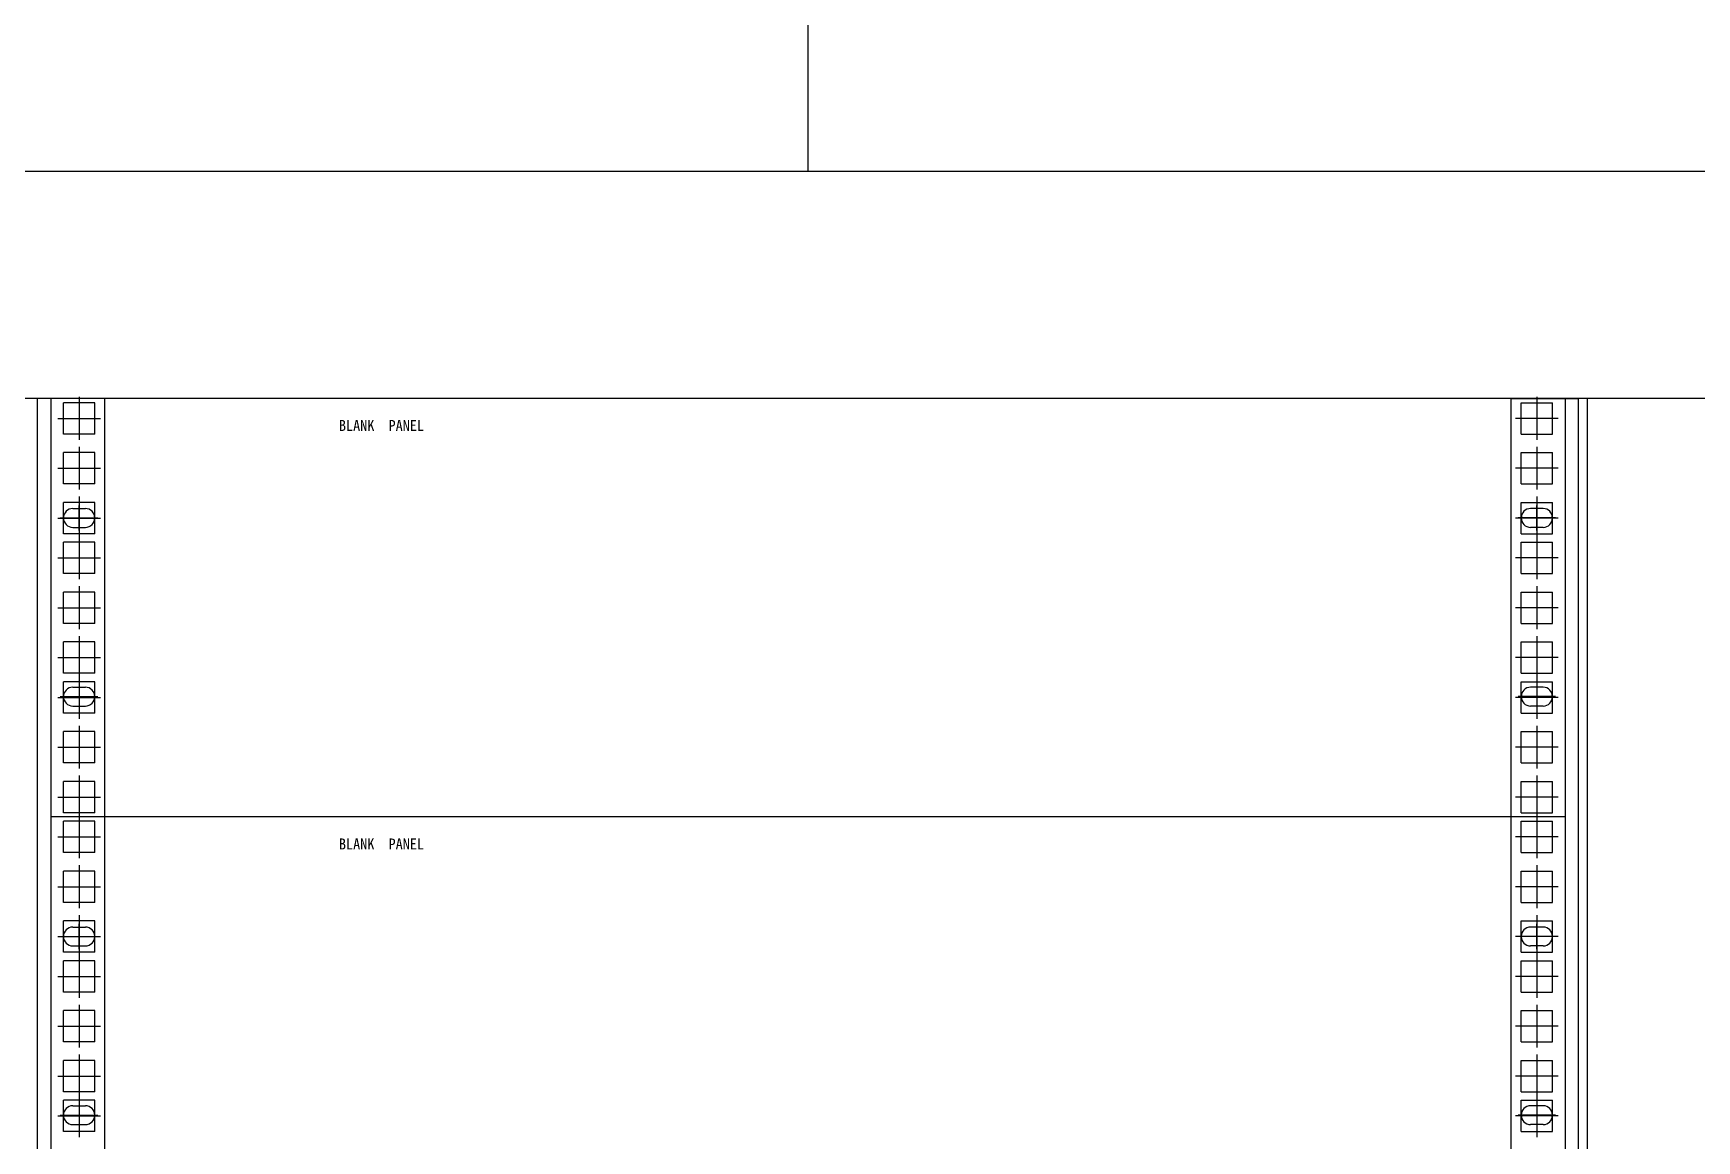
# Model space of a CAD drawing. Header units: millimetres. Extents: x 0 to 841, y 0 to 594.
# Drawn here: x 673.7 to 700.23, y 211.82 to 229.49 of the extents above; entities that cross this region are included whole.
import ezdxf

# ---------------------------------------------------------------- set-up
doc = ezdxf.new("R2010")
doc.units = ezdxf.units.MM
doc.header["$LTSCALE"] = 10
for name, color, linetype in [('LINE04', 4, 'Continuous'), ('LINE05', 2, 'Continuous'), ('LINE06', 9, 'Continuous')]:
    doc.layers.add(name, color=color, linetype=linetype)
doc.styles.get("Standard").update_dxf_attribs({"font": 'GulimChe.ttf'})

msp = doc.modelspace()

# ---------------------------------------------------------------- linework, layer by layer
at = {"layer": 'LINE04'}
msp.add_line((686.053, 252.286), (686.053, 227.286), dxfattribs=at)
at = {"layer": 'LINE05'}
for p, q in [((671.378, 227.286), (700.728, 227.286)), ((700.728, 223.661), (671.378, 223.661)), ((673.978, 223.667), (698.128, 223.667)), ((698.478, 223.661), (698.478, 123.536))]:
    msp.add_line(p, q, dxfattribs=at)
at = {"layer": 'LINE06'}
for p, q in [((673.766, 130.211), (673.766, 223.661)), ((674.836, 223.661), (673.766, 223.661)), ((673.978, 223.667), (673.978, 216.992)), ((674.428, 223.686), (674.428, 223.001)), ((674.836, 130.211), (674.836, 223.661)), ((697.271, 130.211), (697.271, 223.661)), ((697.271, 223.661), (698.341, 223.661)), ((697.678, 223.686), (697.678, 223.001)), ((698.128, 223.667), (698.128, 216.992)), ((698.341, 130.211), (698.341, 223.661)), ((674.178, 223.093), (674.178, 223.593)), ((674.678, 223.593), (674.178, 223.593)), ((674.678, 223.093), (674.678, 223.593)), ((697.428, 223.093), (697.428, 223.593)), ((697.428, 223.593), (697.928, 223.593)), ((697.928, 223.093), (697.928, 223.593)), ((674.086, 223.343), (674.77, 223.343)), ((698.02, 223.343), (697.336, 223.343)), ((674.678, 223.093), (674.178, 223.093)), ((674.428, 222.891), (674.428, 222.206)), ((697.428, 223.093), (697.928, 223.093)), ((697.678, 222.891), (697.678, 222.206)), ((674.178, 222.298), (674.178, 222.798)), ((674.678, 222.798), (674.178, 222.798)), ((674.678, 222.298), (674.678, 222.798)), ((697.428, 222.298), (697.428, 222.798)), ((697.428, 222.798), (697.928, 222.798)), ((697.928, 222.298), (697.928, 222.798)), ((674.086, 222.548), (674.77, 222.548)), ((698.02, 222.548), (697.336, 222.548)), ((674.678, 222.298), (674.178, 222.298)), ((674.428, 222.096), (674.428, 221.411)), ((697.428, 222.298), (697.928, 222.298)), ((697.678, 222.096), (697.678, 221.411)), ((674.178, 221.503), (674.178, 222.003)), ((674.678, 222.003), (674.178, 222.003)), ((674.328, 221.904), (674.528, 221.904)), ((674.428, 221.554), (674.428, 221.954)), ((674.678, 221.503), (674.678, 222.003)), ((697.428, 221.503), (697.428, 222.003)), ((697.428, 222.003), (697.928, 222.003)), ((697.778, 221.904), (697.578, 221.904)), ((697.678, 221.554), (697.678, 221.954)), ((697.928, 221.503), (697.928, 222.003)), ((674.086, 221.753), (674.77, 221.753)), ((674.128, 221.754), (674.728, 221.754)), ((674.328, 221.604), (674.528, 221.604)), ((698.02, 221.753), (697.336, 221.753)), ((697.978, 221.754), (697.378, 221.754)), ((697.778, 221.604), (697.578, 221.604)), ((674.678, 221.503), (674.178, 221.503)), ((674.178, 220.868), (674.178, 221.368)), ((674.678, 221.368), (674.178, 221.368)), ((674.428, 221.461), (674.428, 220.776)), ((674.678, 220.868), (674.678, 221.368)), ((697.428, 221.503), (697.928, 221.503)), ((697.428, 220.868), (697.428, 221.368)), ((697.428, 221.368), (697.928, 221.368)), ((697.678, 221.461), (697.678, 220.776)), ((697.928, 220.868), (697.928, 221.368)), ((674.086, 221.118), (674.77, 221.118)), ((698.02, 221.118), (697.336, 221.118)), ((674.678, 220.868), (674.178, 220.868)), ((697.428, 220.868), (697.928, 220.868)), ((674.178, 220.073), (674.178, 220.573)), ((674.678, 220.573), (674.178, 220.573)), ((674.428, 220.666), (674.428, 219.981)), ((674.678, 220.073), (674.678, 220.573)), ((697.428, 220.073), (697.428, 220.573)), ((697.428, 220.573), (697.928, 220.573)), ((697.678, 220.666), (697.678, 219.981)), ((697.928, 220.073), (697.928, 220.573)), ((674.086, 220.323), (674.77, 220.323)), ((698.02, 220.323), (697.336, 220.323)), ((674.678, 220.073), (674.178, 220.073)), ((697.428, 220.073), (697.928, 220.073)), ((674.178, 219.278), (674.178, 219.778)), ((674.678, 219.778), (674.178, 219.778)), ((674.428, 219.871), (674.428, 219.186)), ((674.678, 219.278), (674.678, 219.778)), ((697.428, 219.278), (697.428, 219.778)), ((697.428, 219.778), (697.928, 219.778)), ((697.678, 219.871), (697.678, 219.186)), ((697.928, 219.278), (697.928, 219.778)), ((674.086, 219.528), (674.77, 219.528)), ((698.02, 219.528), (697.336, 219.528)), ((674.678, 219.278), (674.178, 219.278)), ((674.428, 219.236), (674.428, 218.551)), ((697.428, 219.278), (697.928, 219.278)), ((697.678, 219.236), (697.678, 218.551)), ((674.086, 218.893), (674.77, 218.893)), ((674.128, 218.904), (674.728, 218.904)), ((674.178, 218.643), (674.178, 219.143)), ((674.678, 219.143), (674.178, 219.143)), ((674.328, 219.054), (674.528, 219.054)), ((674.428, 219.104), (674.428, 218.704)), ((674.678, 218.643), (674.678, 219.143)), ((698.02, 218.893), (697.336, 218.893)), ((697.978, 218.904), (697.378, 218.904)), ((697.428, 218.643), (697.428, 219.143)), ((697.428, 219.143), (697.928, 219.143)), ((697.778, 219.054), (697.578, 219.054)), ((697.678, 219.104), (697.678, 218.704)), ((697.928, 218.643), (697.928, 219.143)), ((674.678, 218.643), (674.178, 218.643)), ((674.328, 218.754), (674.528, 218.754)), ((697.428, 218.643), (697.928, 218.643)), ((697.778, 218.754), (697.578, 218.754)), ((674.428, 218.441), (674.428, 217.756)), ((697.678, 218.441), (697.678, 217.756)), ((674.086, 218.098), (674.77, 218.098)), ((674.178, 217.848), (674.178, 218.348)), ((674.678, 218.348), (674.178, 218.348)), ((674.678, 217.848), (674.678, 218.348)), ((698.02, 218.098), (697.336, 218.098)), ((697.428, 217.848), (697.428, 218.348)), ((697.428, 218.348), (697.928, 218.348)), ((697.928, 217.848), (697.928, 218.348)), ((674.678, 217.848), (674.178, 217.848)), ((697.428, 217.848), (697.928, 217.848)), ((674.428, 217.646), (674.428, 216.961)), ((697.678, 217.646), (697.678, 216.961)), ((674.086, 217.303), (674.77, 217.303)), ((674.178, 217.053), (674.178, 217.553)), ((674.678, 217.553), (674.178, 217.553)), ((674.678, 217.053), (674.678, 217.553)), ((698.02, 217.303), (697.336, 217.303)), ((697.428, 217.053), (697.428, 217.553)), ((697.428, 217.553), (697.928, 217.553)), ((697.928, 217.053), (697.928, 217.553)), ((674.678, 217.053), (674.178, 217.053)), ((697.428, 217.053), (697.928, 217.053)), ((673.978, 216.992), (673.978, 210.317)), ((673.978, 216.992), (698.128, 216.992)), ((673.978, 216.992), (698.128, 216.992)), ((674.178, 216.418), (674.178, 216.918)), ((674.678, 216.918), (674.178, 216.918)), ((674.428, 217.011), (674.428, 216.326)), ((674.678, 216.418), (674.678, 216.918)), ((697.428, 216.418), (697.428, 216.918)), ((697.428, 216.918), (697.928, 216.918)), ((697.678, 217.011), (697.678, 216.326)), ((697.928, 216.418), (697.928, 216.918)), ((698.128, 216.992), (698.128, 210.317)), ((674.086, 216.668), (674.77, 216.668)), ((698.02, 216.668), (697.336, 216.668)), ((674.678, 216.418), (674.178, 216.418)), ((697.428, 216.418), (697.928, 216.418)), ((674.178, 215.623), (674.178, 216.123)), ((674.678, 216.123), (674.178, 216.123)), ((674.428, 216.216), (674.428, 215.531)), ((674.678, 215.623), (674.678, 216.123)), ((697.428, 215.623), (697.428, 216.123)), ((697.428, 216.123), (697.928, 216.123)), ((697.678, 216.216), (697.678, 215.531)), ((697.928, 215.623), (697.928, 216.123)), ((674.086, 215.873), (674.77, 215.873)), ((698.02, 215.873), (697.336, 215.873)), ((674.678, 215.623), (674.178, 215.623)), ((697.428, 215.623), (697.928, 215.623)), ((674.178, 214.828), (674.178, 215.328)), ((674.678, 215.328), (674.178, 215.328)), ((674.328, 215.229), (674.528, 215.229)), ((674.428, 215.421), (674.428, 214.736)), ((674.428, 214.879), (674.428, 215.279)), ((674.678, 214.828), (674.678, 215.328)), ((697.428, 214.828), (697.428, 215.328)), ((697.428, 215.328), (697.928, 215.328)), ((697.778, 215.229), (697.578, 215.229)), ((697.678, 215.421), (697.678, 214.736)), ((697.678, 214.879), (697.678, 215.279)), ((697.928, 214.828), (697.928, 215.328)), ((674.086, 215.078), (674.77, 215.078)), ((674.128, 215.079), (674.728, 215.079)), ((674.328, 214.929), (674.528, 214.929)), ((698.02, 215.078), (697.336, 215.078)), ((697.978, 215.079), (697.378, 215.079)), ((697.778, 214.929), (697.578, 214.929)), ((674.678, 214.828), (674.178, 214.828)), ((674.178, 214.193), (674.178, 214.693)), ((674.678, 214.693), (674.178, 214.693)), ((674.428, 214.786), (674.428, 214.101)), ((674.678, 214.193), (674.678, 214.693)), ((697.428, 214.828), (697.928, 214.828)), ((697.428, 214.193), (697.428, 214.693)), ((697.428, 214.693), (697.928, 214.693)), ((697.678, 214.786), (697.678, 214.101)), ((697.928, 214.193), (697.928, 214.693)), ((674.086, 214.443), (674.77, 214.443)), ((698.02, 214.443), (697.336, 214.443)), ((674.678, 214.193), (674.178, 214.193)), ((697.428, 214.193), (697.928, 214.193)), ((674.178, 213.398), (674.178, 213.898)), ((674.678, 213.898), (674.178, 213.898)), ((674.428, 213.991), (674.428, 213.306)), ((674.678, 213.398), (674.678, 213.898)), ((697.428, 213.398), (697.428, 213.898)), ((697.428, 213.898), (697.928, 213.898)), ((697.678, 213.991), (697.678, 213.306)), ((697.928, 213.398), (697.928, 213.898)), ((674.086, 213.648), (674.77, 213.648)), ((698.02, 213.648), (697.336, 213.648)), ((674.678, 213.398), (674.178, 213.398)), ((697.428, 213.398), (697.928, 213.398)), ((674.178, 212.603), (674.178, 213.103)), ((674.678, 213.103), (674.178, 213.103)), ((674.428, 213.196), (674.428, 212.511)), ((674.678, 212.603), (674.678, 213.103)), ((697.428, 212.603), (697.428, 213.103)), ((697.428, 213.103), (697.928, 213.103)), ((697.678, 213.196), (697.678, 212.511)), ((697.928, 212.603), (697.928, 213.103)), ((674.086, 212.853), (674.77, 212.853)), ((698.02, 212.853), (697.336, 212.853)), ((674.678, 212.603), (674.178, 212.603)), ((674.428, 212.561), (674.428, 211.876)), ((697.428, 212.603), (697.928, 212.603)), ((697.678, 212.561), (697.678, 211.876)), ((674.178, 211.968), (674.178, 212.468)), ((674.678, 212.468), (674.178, 212.468)), ((674.328, 212.379), (674.528, 212.379)), ((674.428, 212.429), (674.428, 212.029)), ((674.678, 211.968), (674.678, 212.468)), ((697.428, 211.968), (697.428, 212.468)), ((697.428, 212.468), (697.928, 212.468)), ((697.778, 212.379), (697.578, 212.379)), ((697.678, 212.429), (697.678, 212.029)), ((697.928, 211.968), (697.928, 212.468)), ((674.086, 212.218), (674.77, 212.218)), ((674.128, 212.229), (674.728, 212.229)), ((674.328, 212.079), (674.528, 212.079)), ((698.02, 212.218), (697.336, 212.218)), ((697.978, 212.229), (697.378, 212.229)), ((697.778, 212.079), (697.578, 212.079)), ((674.678, 211.968), (674.178, 211.968)), ((697.428, 211.968), (697.928, 211.968))]:
    msp.add_line(p, q, dxfattribs=at)
for centre, start, end in [((674.328, 221.754), 90, 270), ((674.528, 221.754), 270, 90), ((697.578, 221.754), 90, 270), ((697.778, 221.754), 270, 90), ((674.328, 218.904), 90, 270), ((674.528, 218.904), 270, 90), ((697.578, 218.904), 90, 270), ((697.778, 218.904), 270, 90), ((674.328, 215.079), 90, 270), ((674.528, 215.079), 270, 90), ((697.578, 215.079), 90, 270), ((697.778, 215.079), 270, 90), ((674.328, 212.229), 90, 270), ((674.528, 212.229), 270, 90), ((697.578, 212.229), 90, 270), ((697.778, 212.229), 270, 90)]:
    msp.add_arc(centre, 0.15, start, end, dxfattribs=at)
at = {"layer": 'LINE06', "linetype": 'ByBlock'}
for p in [(674.178, 221.754), (674.678, 221.754), (674.178, 215.079), (674.678, 215.079)]:
    msp.add_point(p, dxfattribs=at)

# ---------------------------------------------------------------- texts
at = {"layer": 'LINE06'}
for p in [(678.572, 223.142), (678.572, 216.467)]:
    msp.add_text('BLANK  PANEL', height=0.175, dxfattribs=at).set_placement(p)

doc.saveas('drawing.dxf')
